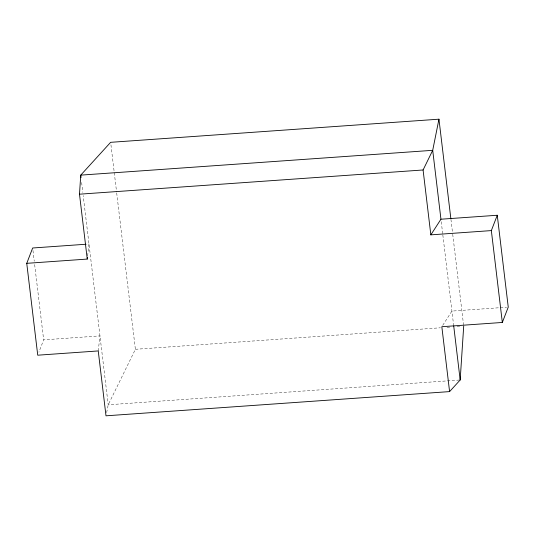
<?xml version="1.0" encoding="UTF-8"?>
<svg xmlns="http://www.w3.org/2000/svg" width="535" height="535" viewBox="0 0 535 535"><rect width="100%" height="100%" fill="white"/><g stroke="black" fill="none" stroke-linecap="round" stroke-linejoin="round"><path stroke-width="0.4" stroke-dasharray="2.67 2.01" d="M87.62 255.904L88.984 244.027L86.503 244.201M98.239 350.933L99.971 335.893L43.656 339.859L38.921 352.13M106.632 412.666L108.21 404.788L135.388 349.295L116.677 192.827M442.706 325.36L451.935 311.082L506.591 307.23M135.388 349.295L440.379 327.794M447.039 327.326L451.206 327.032M457.044 326.624L461.21 326.33M459.344 380.037L108.21 404.788L83.199 195.629M450.938 219.357L452.617 233.434M452.717 234.256L463.705 326.149M441.248 221.704L442.733 234.116M442.833 234.945L453.6 325.026M110.939 144.811L116.583 191.998M81.628 182.509L82.805 192.353M32.969 250.48L34.253 261.234M34.648 264.544L43.656 339.859"/><path stroke-width="0.8" d="M463.705 326.149L460.174 379.984L449.587 391.6L105.997 415.815L98.239 350.933L37.738 355.2L26.75 263.334L87.252 259.074L79.494 194.192L80.745 175.126L110.638 142.323L438.954 119.185L450.838 218.527M87.252 259.074L87.432 257.489M438.954 119.185L432.708 150.322L423.085 169.976L430.842 234.858L491.344 230.592L497.262 215.251L440.947 219.216L430.842 234.858M26.75 263.334L32.668 247.993L85.674 244.261M449.587 391.6L441.83 326.718L502.332 322.458L508.25 307.117L497.262 215.251M79.494 194.192L423.085 169.976M491.344 230.592L502.332 322.458M440.947 219.216L432.708 150.322L80.745 175.126L81.039 177.587M453.7 325.848L460.174 379.984"/></g></svg>
